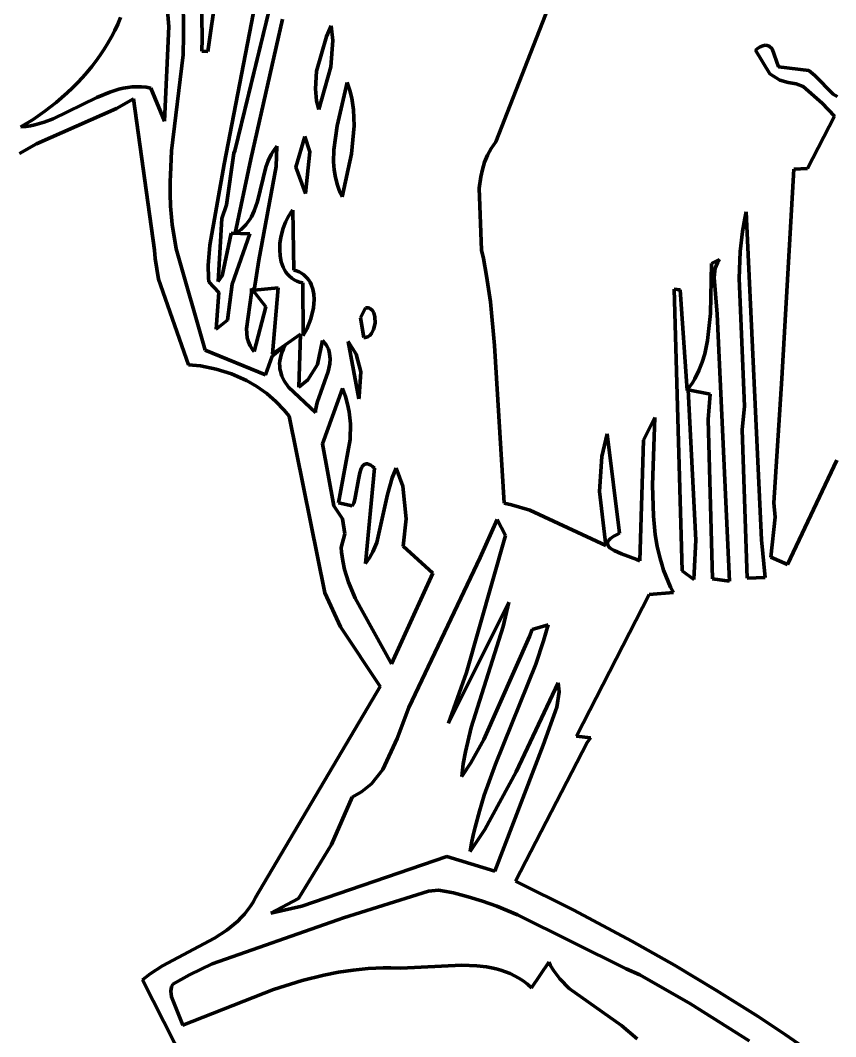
# Model space of a CAD drawing. Header units: millimetres. Extents: x 0 to 14.2, y 0 to 19.5.
# Drawn here: x 3.764 to 4.987, y 6.597 to 8.121 of the extents above; entities that cross this region are included whole.
import ezdxf

# ---------------------------------------------------------------- set-up
doc = ezdxf.new("R2010")
doc.units = ezdxf.units.MM
doc.layers.add('color#010101ff', color=7, linetype='CONTINUOUS', lineweight=100)
doc.layers.add('color#fdfdfdff', color=7, linetype='CONTINUOUS', lineweight=100)

msp = doc.modelspace()

# ---------------------------------------------------------------- linework, layer by layer
at = {"layer": 'color#010101ff'}
for p, q in [((4.0956, 8.4271), (4.0453, 8.0738)), ((4.6328, 8.337), (4.4769, 7.9386)), ((4.0066, 8.3356), (4.0084, 8.0978)), ((4.0368, 8.0928), (4.0342, 8.2702)), ((4.1623, 8.2387), (4.0854, 7.925)), ((4.0696, 7.9051), (4.1203, 8.1686)), ((3.9864, 8.1111), (3.9837, 8.1466)), ((3.9141, 8.1246), (3.9099, 8.1148)), ((3.9099, 8.1148), (3.9054, 8.1052)), ((3.9799, 7.9692), (3.9864, 8.1111)), ((4.1095, 7.9123), (4.1571, 8.1222)), ((4.2302, 8.1125), (4.2231, 8.0963)), ((4.2328, 8.0904), (4.2302, 8.1125)), ((3.9005, 8.0957), (3.8953, 8.0864)), ((3.9054, 8.1052), (3.9005, 8.0957)), ((4.0084, 8.0978), (4.0082, 8.0688)), ((4.0359, 8.0742), (4.0368, 8.0928)), ((4.2231, 8.0963), (4.208, 8.0444)), ((3.8896, 8.0773), (3.8837, 8.0684)), ((3.8953, 8.0864), (3.8896, 8.0773)), ((4.2297, 8.0509), (4.2328, 8.0904)), ((4.8667, 8.0759), (4.8691, 8.0778)), ((4.8691, 8.0778), (4.8714, 8.0793)), ((4.8714, 8.0793), (4.8736, 8.0806)), ((4.8736, 8.0806), (4.8776, 8.0824)), ((4.8776, 8.0824), (4.8811, 8.0832)), ((4.8811, 8.0832), (4.8842, 8.083)), ((4.8842, 8.083), (4.887, 8.082)), ((4.887, 8.082), (4.8916, 8.0779)), ((4.8916, 8.0779), (4.9012, 8.0507)), ((3.8837, 8.0684), (3.8774, 8.0596)), ((4.0082, 8.0688), (3.9905, 7.9249)), ((4.0453, 8.0738), (4.0359, 8.0742)), ((4.8882, 8.0405), (4.8667, 8.0759)), ((3.8709, 8.0511), (3.864, 8.0428)), ((3.8774, 8.0596), (3.8709, 8.0511)), ((4.2115, 7.9869), (4.2297, 8.0509)), ((4.9012, 8.0507), (4.9468, 8.0454)), ((3.8569, 8.0346), (3.8495, 8.0267)), ((3.864, 8.0428), (3.8569, 8.0346)), ((4.208, 8.0444), (4.2064, 8.0177)), ((4.903, 8.0307), (4.8882, 8.0405)), ((4.9468, 8.0454), (4.9559, 8.0378)), ((4.9559, 8.0378), (4.983, 8.0096)), ((3.8419, 8.0191), (3.834, 8.0116)), ((3.8495, 8.0267), (3.8419, 8.0191)), ((3.8982, 8.013), (3.9115, 8.0171)), ((3.9115, 8.0171), (3.9182, 8.0187)), ((3.9182, 8.0187), (3.9249, 8.0199)), ((3.9249, 8.0199), (3.9317, 8.0207)), ((3.9317, 8.0207), (3.9386, 8.021)), ((3.9386, 8.021), (3.9455, 8.0208)), ((3.9455, 8.0208), (3.9525, 8.0201)), ((3.9525, 8.0201), (3.9595, 8.0189)), ((3.9595, 8.0189), (3.9799, 7.9692)), ((4.2064, 8.0177), (4.2083, 8)), ((4.2542, 8.0271), (4.2391, 7.9622)), ((4.258, 8.0155), (4.2542, 8.0271)), ((4.9158, 8.0271), (4.903, 8.0307)), ((4.9186, 8.0268), (4.9158, 8.0271)), ((4.9276, 8.0254), (4.9186, 8.0268)), ((4.9384, 8.0213), (4.9276, 8.0254)), ((4.9669, 7.9964), (4.9384, 8.0213)), ((3.8129, 7.9729), (3.8786, 8.0048)), ((3.834, 8.0116), (3.8177, 7.9974)), ((3.8786, 8.0048), (3.8982, 8.013)), ((3.9337, 8.0029), (3.9082, 7.9885)), ((3.9652, 7.7757), (3.9337, 8.0029)), ((4.2609, 8.0039), (4.258, 8.0155)), ((4.2636, 7.9862), (4.2609, 8.0039)), ((4.983, 8.0096), (4.989, 8.0065)), ((3.9082, 7.9885), (3.788, 7.9353)), ((3.8177, 7.9974), (3.8006, 7.9842)), ((4.2083, 8), (4.2115, 7.9869)), ((4.2646, 7.9624), (4.2636, 7.9862)), ((4.985, 7.977), (4.9669, 7.9964)), ((3.783, 7.972), (3.7648, 7.9609)), ((3.8006, 7.9842), (3.783, 7.972)), ((3.7995, 7.9679), (3.8129, 7.9729)), ((4.9449, 7.8985), (4.985, 7.977)), ((3.7648, 7.9609), (3.7719, 7.9615)), ((3.7719, 7.9615), (3.7789, 7.9626)), ((3.7789, 7.9626), (3.7858, 7.964)), ((3.7858, 7.964), (3.7927, 7.9658)), ((3.7927, 7.9658), (3.7995, 7.9679)), ((4.2391, 7.9622), (4.234, 7.9263)), ((4.2608, 7.9206), (4.2646, 7.9624)), ((4.1906, 7.9463), (4.177, 7.9005)), ((4.1981, 7.9232), (4.1906, 7.9463)), ((3.788, 7.9353), (3.7627, 7.9208)), ((3.9905, 7.9249), (3.9893, 7.8885)), ((4.0854, 7.925), (4.0843, 7.9216)), ((4.1456, 7.9278), (4.1426, 7.9236)), ((4.1488, 7.9319), (4.1456, 7.9278)), ((4.1477, 7.9016), (4.1488, 7.9319)), ((4.234, 7.9263), (4.2337, 7.9085)), ((4.4702, 7.9286), (4.4647, 7.9183)), ((4.4734, 7.9336), (4.4702, 7.9286)), ((4.4769, 7.9386), (4.4734, 7.9336)), ((4.0843, 7.9216), (4.0731, 7.8439)), ((4.086, 7.8014), (4.1095, 7.9123)), ((4.1356, 7.9099), (4.132, 7.9002)), ((4.14, 7.9192), (4.1356, 7.9099)), ((4.1426, 7.9236), (4.14, 7.9192)), ((4.1916, 7.8607), (4.1981, 7.9232)), ((4.2465, 7.856), (4.2608, 7.9206)), ((4.4647, 7.9183), (4.4603, 7.9077)), ((4.0482, 7.7836), (4.0696, 7.9051)), ((4.132, 7.9002), (4.1195, 7.8491)), ((4.1217, 7.7608), (4.1477, 7.9016)), ((4.177, 7.9005), (4.1916, 7.8607)), ((4.2337, 7.9085), (4.2346, 7.8966)), ((4.2346, 7.8966), (4.2364, 7.8849)), ((4.4569, 7.8969), (4.4545, 7.8858)), ((4.4603, 7.9077), (4.4569, 7.8969)), ((4.9062, 7.5834), (4.924, 7.8976)), ((4.924, 7.8976), (4.9449, 7.8985)), ((3.9887, 7.8792), (3.9884, 7.8605)), ((3.9893, 7.8885), (3.9887, 7.8792)), ((4.2364, 7.8849), (4.2395, 7.8732)), ((4.4545, 7.8858), (4.4523, 7.8688)), ((4.2395, 7.8732), (4.2415, 7.8675)), ((4.2415, 7.8675), (4.2438, 7.8617)), ((4.4523, 7.8688), (4.4558, 7.7761)), ((3.9884, 7.8605), (3.989, 7.842)), ((4.1195, 7.8491), (4.1146, 7.8348)), ((4.2438, 7.8617), (4.2465, 7.856)), ((3.989, 7.842), (3.9916, 7.8143)), ((4.0731, 7.8439), (4.0662, 7.8236)), ((4.1146, 7.8348), (4.1105, 7.8259)), ((4.1726, 7.8359), (4.1701, 7.8328)), ((4.1739, 7.7461), (4.1726, 7.8359)), ((4.8506, 7.8236), (4.8526, 7.8335)), ((4.8526, 7.8335), (4.8757, 7.3417)), ((4.0662, 7.8236), (4.0606, 7.7287)), ((4.108, 7.8217), (4.1052, 7.8177)), ((4.1105, 7.8259), (4.108, 7.8217)), ((4.1655, 7.8257), (4.1615, 7.8177)), ((4.1701, 7.8328), (4.1655, 7.8257)), ((4.8472, 7.8037), (4.8506, 7.8236)), ((3.9916, 7.8143), (3.9975, 7.7778)), ((4.0907, 7.8041), (4.086, 7.8014)), ((4.0949, 7.8071), (4.0907, 7.8041)), ((4.0987, 7.8104), (4.0949, 7.8071)), ((4.1021, 7.814), (4.0987, 7.8104)), ((4.1052, 7.8177), (4.1021, 7.814)), ((4.1582, 7.8091), (4.1546, 7.7953)), ((4.1615, 7.8177), (4.1582, 7.8091)), ((4.8439, 7.7738), (4.8472, 7.8037)), ((4.0667, 7.7375), (4.0802, 7.8014)), ((4.0802, 7.8014), (4.108, 7.8002)), ((4.108, 7.8002), (4.0817, 7.7251)), ((4.1546, 7.7953), (4.1533, 7.7859)), ((3.9661, 7.7632), (3.9652, 7.7757)), ((3.9975, 7.7778), (4.0409, 7.6259)), ((4.0457, 7.753), (4.0482, 7.7836)), ((4.1533, 7.7859), (4.1529, 7.7764)), ((4.1529, 7.7764), (4.1535, 7.7672)), ((4.4558, 7.7761), (4.4585, 7.7632)), ((4.842, 7.7336), (4.8439, 7.7738)), ((3.971, 7.7324), (3.9661, 7.7632)), ((4.1146, 7.716), (4.1217, 7.7608)), ((4.1535, 7.7672), (4.1552, 7.7585)), ((4.1552, 7.7585), (4.1565, 7.7543)), ((4.4585, 7.7632), (4.4633, 7.7373)), ((4.8007, 7.7559), (4.8126, 7.7618)), ((4.8094, 7.7568), (4.8063, 7.749)), ((4.8126, 7.7618), (4.8094, 7.7568)), ((4.0462, 7.7345), (4.0457, 7.753)), ((4.1565, 7.7543), (4.1581, 7.7503)), ((4.1581, 7.7503), (4.16, 7.7466)), ((4.16, 7.7466), (4.1622, 7.743)), ((4.1622, 7.743), (4.1647, 7.7397)), ((4.1782, 7.7448), (4.1739, 7.7461)), ((4.1821, 7.7432), (4.1782, 7.7448)), ((4.1857, 7.7413), (4.1821, 7.7432)), ((4.7992, 7.6809), (4.8007, 7.7559)), ((4.8063, 7.749), (4.8044, 7.7351)), ((4.016, 7.6039), (3.971, 7.7324)), ((4.0468, 7.7283), (4.0462, 7.7345)), ((4.0617, 7.7122), (4.0468, 7.7283)), ((4.0606, 7.7287), (4.0667, 7.7375)), ((4.1647, 7.7397), (4.1676, 7.7367)), ((4.1676, 7.7367), (4.1709, 7.734)), ((4.1709, 7.734), (4.1744, 7.7316)), ((4.1744, 7.7316), (4.1784, 7.7296)), ((4.1784, 7.7296), (4.1827, 7.728)), ((4.1827, 7.728), (4.1875, 7.7267)), ((4.1889, 7.7391), (4.1857, 7.7413)), ((4.1875, 7.7267), (4.1882, 7.6478)), ((4.1918, 7.7366), (4.1889, 7.7391)), ((4.1943, 7.734), (4.1918, 7.7366)), ((4.1966, 7.731), (4.1943, 7.734)), ((4.1985, 7.7279), (4.1966, 7.731)), ((4.2001, 7.7246), (4.1985, 7.7279)), ((4.4633, 7.7373), (4.4689, 7.6983)), ((4.8044, 7.7351), (4.8091, 7.6799)), ((4.85, 7.542), (4.842, 7.7336)), ((4.0578, 7.6577), (4.0617, 7.7122)), ((4.0817, 7.7251), (4.0744, 7.671)), ((4.1032, 7.6578), (4.1105, 7.7119)), ((4.1105, 7.7183), (4.1321, 7.6911)), ((4.1105, 7.7119), (4.1105, 7.7183)), ((4.1504, 7.7193), (4.1146, 7.716)), ((4.1422, 7.6205), (4.1504, 7.7193)), ((4.2026, 7.7174), (4.2001, 7.7246)), ((4.204, 7.7098), (4.2026, 7.7174)), ((4.7568, 7.295), (4.7447, 7.7172)), ((4.7447, 7.7172), (4.7538, 7.7164)), ((4.7538, 7.7164), (4.7643, 7.5655)), ((4.2035, 7.6894), (4.2044, 7.7018)), ((4.2044, 7.7018), (4.204, 7.7098)), ((4.4689, 7.6983), (4.4751, 7.6328)), ((4.1321, 7.6911), (4.1146, 7.6242)), ((4.1998, 7.6729), (4.2035, 7.6894)), ((4.2817, 7.6895), (4.274, 7.6746)), ((4.2838, 7.6897), (4.2817, 7.6895)), ((4.2858, 7.6894), (4.2838, 7.6897)), ((4.2876, 7.6889), (4.2858, 7.6894)), ((4.2892, 7.6881), (4.2876, 7.6889)), ((4.2919, 7.6856), (4.2892, 7.6881)), ((4.2939, 7.6822), (4.2919, 7.6856)), ((4.2957, 7.676), (4.2939, 7.6822)), ((4.7948, 7.6404), (4.7992, 7.6809)), ((4.0744, 7.671), (4.0578, 7.6577)), ((4.1938, 7.6577), (4.1998, 7.6729)), ((4.274, 7.6746), (4.2792, 7.645)), ((4.2937, 7.6572), (4.2959, 7.6665)), ((4.2959, 7.6665), (4.2957, 7.676)), ((4.8091, 7.6799), (4.8275, 7.2796)), ((4.1043, 7.6447), (4.1032, 7.6578)), ((4.1839, 7.6502), (4.1422, 7.6205)), ((4.1814, 7.5706), (4.1839, 7.6502)), ((4.1882, 7.6478), (4.1938, 7.6577)), ((4.288, 7.6481), (4.2907, 7.6512)), ((4.2907, 7.6512), (4.2937, 7.6572)), ((4.1059, 7.6385), (4.1043, 7.6447)), ((4.1086, 7.6326), (4.1059, 7.6385)), ((4.2173, 7.6403), (4.2095, 7.6046)), ((4.2201, 7.6372), (4.2173, 7.6403)), ((4.2225, 7.634), (4.2201, 7.6372)), ((4.2557, 7.6388), (4.2715, 7.5532)), ((4.2674, 7.6201), (4.2557, 7.6388)), ((4.2792, 7.645), (4.2812, 7.645)), ((4.2812, 7.645), (4.2831, 7.6453)), ((4.2831, 7.6453), (4.2849, 7.646)), ((4.2849, 7.646), (4.288, 7.6481)), ((4.7905, 7.6207), (4.7948, 7.6404)), ((4.0409, 7.6259), (4.1315, 7.5889)), ((4.1123, 7.6269), (4.1086, 7.6326)), ((4.1146, 7.6242), (4.1123, 7.6269)), ((4.1418, 7.6171), (4.1609, 7.633)), ((4.1565, 7.6235), (4.155, 7.6189)), ((4.1585, 7.6282), (4.1565, 7.6235)), ((4.1609, 7.633), (4.1585, 7.6282)), ((4.2244, 7.6307), (4.2225, 7.634)), ((4.2259, 7.6273), (4.2244, 7.6307)), ((4.227, 7.6238), (4.2259, 7.6273)), ((4.2278, 7.6203), (4.227, 7.6238)), ((4.2284, 7.613), (4.2278, 7.6203)), ((4.2748, 7.5936), (4.2674, 7.6201)), ((4.4751, 7.6328), (4.4895, 7.3964)), ((4.7865, 7.6079), (4.7905, 7.6207)), ((4.1315, 7.5889), (4.1418, 7.6171)), ((4.1532, 7.6102), (4.1528, 7.6061)), ((4.1528, 7.6061), (4.1529, 7.6021)), ((4.1539, 7.6145), (4.1532, 7.6102)), ((4.155, 7.6189), (4.1539, 7.6145)), ((4.2095, 7.6046), (4.1949, 7.5816)), ((4.2255, 7.5941), (4.2279, 7.6056)), ((4.2279, 7.6056), (4.2284, 7.613)), ((4.7816, 7.5953), (4.7865, 7.6079)), ((4.0339, 7.6023), (4.016, 7.6039)), ((4.0576, 7.5977), (4.0339, 7.6023)), ((4.0808, 7.5904), (4.0576, 7.5977)), ((4.103, 7.5805), (4.0808, 7.5904)), ((4.1529, 7.6021), (4.1532, 7.5981)), ((4.1532, 7.5981), (4.1539, 7.5943)), ((4.1539, 7.5943), (4.1562, 7.587)), ((4.2091, 7.5474), (4.2255, 7.5941)), ((4.2723, 7.5564), (4.2748, 7.5936)), ((4.7756, 7.5831), (4.7816, 7.5953)), ((4.1188, 7.5714), (4.103, 7.5805)), ((4.1562, 7.587), (4.1596, 7.5801)), ((4.1596, 7.5801), (4.1663, 7.5703)), ((4.1949, 7.5816), (4.1814, 7.5706)), ((4.7683, 7.5713), (4.7721, 7.5771)), ((4.7721, 7.5771), (4.7756, 7.5831)), ((4.8942, 7.3973), (4.9062, 7.5834)), ((4.1336, 7.561), (4.1188, 7.5714)), ((4.1472, 7.5492), (4.1336, 7.561)), ((4.1663, 7.5703), (4.2065, 7.5326)), ((4.2471, 7.5684), (4.217, 7.4857)), ((4.2515, 7.5567), (4.2471, 7.5684)), ((4.7643, 7.5655), (4.7683, 7.5713)), ((4.7984, 7.56), (4.7656, 7.5664)), ((4.7656, 7.5664), (4.7769, 7.3409)), ((4.7955, 7.5219), (4.7984, 7.56)), ((4.1595, 7.5362), (4.1472, 7.5492)), ((4.2068, 7.5362), (4.2091, 7.5474)), ((4.2547, 7.545), (4.2515, 7.5567)), ((4.2571, 7.5333), (4.2547, 7.545)), ((4.2715, 7.5532), (4.2723, 7.5564)), ((4.1669, 7.5268), (4.1595, 7.5362)), ((4.2065, 7.5326), (4.2068, 7.5362)), ((4.2589, 7.5156), (4.2571, 7.5333)), ((4.8465, 7.5066), (4.85, 7.542)), ((4.2204, 7.2619), (4.1669, 7.5268)), ((4.2587, 7.4918), (4.2589, 7.5156)), ((4.6985, 7.491), (4.7156, 7.5248)), ((4.7156, 7.5248), (4.7123, 7.4234)), ((4.802, 7.2832), (4.7955, 7.5219)), ((4.6363, 7.4665), (4.644, 7.5005)), ((4.644, 7.5005), (4.6624, 7.3516)), ((4.8541, 7.2841), (4.8465, 7.5066)), ((4.217, 7.4857), (4.2339, 7.3927)), ((4.2413, 7.3972), (4.2587, 7.4918)), ((4.6929, 7.3102), (4.6985, 7.491)), ((4.278, 7.4531), (4.2767, 7.4515)), ((4.2794, 7.4543), (4.278, 7.4531)), ((4.281, 7.4551), (4.2794, 7.4543)), ((4.2828, 7.4554), (4.281, 7.4551)), ((4.2848, 7.4553), (4.2828, 7.4554)), ((4.2871, 7.4546), (4.2848, 7.4553)), ((4.2896, 7.4533), (4.2871, 7.4546)), ((4.2923, 7.4515), (4.2896, 7.4533)), ((4.6327, 7.4142), (4.6363, 7.4665)), ((4.9889, 7.4609), (4.9148, 7.3044)), ((4.273, 7.4419), (4.2711, 7.4323)), ((4.2746, 7.4472), (4.273, 7.4419)), ((4.2756, 7.4495), (4.2746, 7.4472)), ((4.2767, 7.4515), (4.2756, 7.4495)), ((4.2816, 7.3059), (4.2953, 7.449)), ((4.2953, 7.449), (4.2923, 7.4515)), ((4.3278, 7.4491), (4.3218, 7.4347)), ((4.3375, 7.4219), (4.3278, 7.4491)), ((4.2711, 7.4323), (4.2658, 7.4019)), ((4.3218, 7.4347), (4.3148, 7.4094)), ((4.3424, 7.373), (4.3375, 7.4219)), ((4.7123, 7.4234), (4.7134, 7.377)), ((4.3148, 7.4094), (4.2986, 7.3377)), ((4.6419, 7.3332), (4.6327, 7.4142)), ((4.2339, 7.3927), (4.2469, 7.3731)), ((4.2615, 7.3924), (4.2413, 7.3972)), ((4.2628, 7.3943), (4.2615, 7.3924)), ((4.2639, 7.3966), (4.2628, 7.3943)), ((4.2658, 7.4019), (4.2639, 7.3966)), ((4.4895, 7.3964), (4.5008, 7.3943)), ((4.5008, 7.3943), (4.5281, 7.3863)), ((4.896, 7.3758), (4.8942, 7.3973)), ((4.5281, 7.3863), (4.6419, 7.3332)), ((4.7134, 7.377), (4.7163, 7.3495)), ((4.2469, 7.3731), (4.2505, 7.3508)), ((4.3383, 7.3319), (4.3424, 7.373)), ((4.4793, 7.372), (4.4536, 7.3152)), ((4.4915, 7.3481), (4.4793, 7.372)), ((4.8899, 7.3154), (4.896, 7.3758)), ((4.2505, 7.3508), (4.2451, 7.3301)), ((4.433, 7.1427), (4.4915, 7.3481)), ((4.6541, 7.3471), (4.6509, 7.345)), ((4.6579, 7.3493), (4.6541, 7.3471)), ((4.6624, 7.3516), (4.6579, 7.3493)), ((4.7163, 7.3495), (4.7193, 7.3314)), ((4.2986, 7.3377), (4.2926, 7.3235)), ((4.3827, 7.2918), (4.3383, 7.3319)), ((4.6448, 7.3374), (4.6446, 7.3357)), ((4.6446, 7.3357), (4.6449, 7.334)), ((4.6455, 7.3391), (4.6448, 7.3374)), ((4.6449, 7.334), (4.6456, 7.3324)), ((4.6467, 7.341), (4.6455, 7.3391)), ((4.6456, 7.3324), (4.6468, 7.3309)), ((4.6485, 7.343), (4.6467, 7.341)), ((4.6468, 7.3309), (4.6483, 7.3294)), ((4.6509, 7.345), (4.6485, 7.343)), ((4.7193, 7.3314), (4.7234, 7.3136)), ((4.7769, 7.3409), (4.7748, 7.292)), ((4.8757, 7.3417), (4.8812, 7.285)), ((4.2451, 7.3301), (4.2456, 7.3233)), ((4.2456, 7.3233), (4.2474, 7.31)), ((4.2926, 7.3235), (4.2876, 7.3145)), ((4.4536, 7.3152), (4.3467, 7.0903)), ((4.6483, 7.3294), (4.6501, 7.328)), ((4.6501, 7.328), (4.6546, 7.3254)), ((4.6546, 7.3254), (4.6657, 7.3206)), ((4.6657, 7.3206), (4.6887, 7.3122)), ((4.9148, 7.3044), (4.8899, 7.3154)), ((4.2474, 7.31), (4.2502, 7.2971)), ((4.2876, 7.3145), (4.2816, 7.3059)), ((4.6887, 7.3122), (4.6929, 7.3102)), ((4.7234, 7.3136), (4.7259, 7.3049)), ((4.7259, 7.3049), (4.7288, 7.2962)), ((4.2502, 7.2971), (4.2561, 7.2783)), ((4.3205, 7.1556), (4.3827, 7.2918)), ((4.7288, 7.2962), (4.7319, 7.2876)), ((4.7319, 7.2876), (4.7354, 7.2791)), ((4.7739, 7.2822), (4.7568, 7.295)), ((4.7748, 7.292), (4.7739, 7.2822)), ((4.8812, 7.285), (4.8541, 7.2841)), ((4.2561, 7.2783), (4.2663, 7.2542)), ((4.7354, 7.2791), (4.7393, 7.2707)), ((4.7393, 7.2707), (4.7436, 7.2624)), ((4.8275, 7.2796), (4.802, 7.2832)), ((4.2443, 7.2109), (4.2204, 7.2619)), ((4.2663, 7.2542), (4.3205, 7.1556)), ((4.7069, 7.2596), (4.5981, 7.0472)), ((4.7436, 7.2624), (4.7069, 7.2596)), ((4.4965, 7.2479), (4.406, 7.0668)), ((4.488, 7.2116), (4.4965, 7.2479)), ((4.3036, 7.1217), (4.2443, 7.2109)), ((4.44, 7.0602), (4.488, 7.2116)), ((4.5555, 7.2143), (4.5316, 7.207)), ((4.5488, 7.1903), (4.5555, 7.2143)), ((4.5276, 7.1964), (4.4589, 7.0421)), ((4.5316, 7.207), (4.5276, 7.1964)), ((4.5372, 7.155), (4.5488, 7.1903)), ((4.4767, 7.005), (4.5372, 7.155)), ((4.406, 7.0668), (4.433, 7.1427)), ((4.1168, 6.8051), (4.3036, 7.1217)), ((4.5707, 7.1271), (4.5074, 6.9937)), ((4.572, 7.1137), (4.5707, 7.1271)), ((4.5687, 7.0909), (4.572, 7.1137)), ((4.3467, 7.0903), (4.329, 7.0436)), ((4.5483, 7.0339), (4.5687, 7.0909)), ((4.4315, 7.0239), (4.44, 7.0602)), ((4.329, 7.0436), (4.3078, 6.9972)), ((4.4589, 7.0421), (4.4395, 7.007)), ((4.5981, 7.0472), (4.6189, 7.0447)), ((4.6189, 7.0447), (4.6142, 7.0377)), ((4.4757, 6.8446), (4.5483, 7.0339)), ((4.6142, 7.0377), (4.5064, 6.8299)), ((4.4283, 7.0055), (4.4315, 7.0239)), ((4.3078, 6.9972), (4.2905, 6.9759)), ((4.4395, 7.007), (4.426, 6.9869)), ((4.426, 6.9869), (4.4283, 7.0055)), ((4.4598, 6.9585), (4.4767, 7.005)), ((4.5074, 6.9937), (4.4605, 6.9073)), ((4.2905, 6.9759), (4.2754, 6.9635)), ((4.2615, 6.9558), (4.2304, 6.8849)), ((4.2754, 6.9635), (4.2615, 6.9558)), ((4.4524, 6.9348), (4.4598, 6.9585)), ((4.446, 6.9109), (4.4524, 6.9348)), ((4.4605, 6.9073), (4.4387, 6.8744)), ((4.4432, 6.8989), (4.446, 6.9109)), ((4.4408, 6.8867), (4.4432, 6.8989)), ((4.2304, 6.8849), (4.1811, 6.8036)), ((4.4387, 6.8744), (4.4408, 6.8867)), ((4.186, 6.7925), (4.4037, 6.8669)), ((4.4037, 6.8669), (4.4757, 6.8446)), ((4.5064, 6.8299), (4.5942, 6.7861)), ((4.3759, 6.8147), (4.2488, 6.7749)), ((4.3913, 6.8165), (4.3759, 6.8147)), ((4.4025, 6.8145), (4.3913, 6.8165)), ((4.4137, 6.8121), (4.4025, 6.8145)), ((4.4356, 6.8065), (4.4137, 6.8121)), ((4.109, 6.7921), (4.113, 6.7984)), ((4.113, 6.7984), (4.1168, 6.8051)), ((4.1811, 6.8036), (4.1395, 6.7818)), ((4.4572, 6.7999), (4.4356, 6.8065)), ((4.4785, 6.7922), (4.4572, 6.7999)), ((4.1001, 6.7804), (4.1047, 6.7861)), ((4.1047, 6.7861), (4.109, 6.7921)), ((4.1395, 6.7818), (4.186, 6.7925)), ((4.5098, 6.7793), (4.4785, 6.7922)), ((4.5942, 6.7861), (4.6809, 6.7399)), ((4.2399, 6.7716), (4.0518, 6.7056)), ((4.0847, 6.7652), (4.0901, 6.77)), ((4.0901, 6.77), (4.0952, 6.7751)), ((4.0952, 6.7751), (4.1001, 6.7804)), ((4.2488, 6.7749), (4.2399, 6.7716)), ((4.6727, 6.6985), (4.5098, 6.7793)), ((4.0553, 6.7443), (4.0735, 6.7563)), ((4.0735, 6.7563), (4.0847, 6.7652)), ((3.9771, 6.7026), (4.0553, 6.7443)), ((4.6809, 6.7399), (4.745, 6.7037)), ((4.0518, 6.7056), (4.0175, 6.6894)), ((4.5308, 6.6701), (4.5565, 6.7085)), ((4.5565, 6.7085), (4.5588, 6.7039)), ((3.947, 6.682), (3.9586, 6.6908)), ((3.9586, 6.6908), (3.9771, 6.7026)), ((4.2192, 6.6889), (4.2411, 6.6932)), ((4.2411, 6.6932), (4.2633, 6.6965)), ((4.2633, 6.6965), (4.2857, 6.6987)), ((4.2857, 6.6987), (4.297, 6.6993)), ((4.297, 6.6993), (4.3083, 6.6996)), ((4.3083, 6.6996), (4.3198, 6.6996)), ((4.3198, 6.6996), (4.3346, 6.6992)), ((4.3346, 6.6992), (4.426, 6.7036)), ((4.426, 6.7036), (4.4484, 6.7029)), ((4.4484, 6.7029), (4.4631, 6.7012)), ((4.4631, 6.7012), (4.4704, 6.7)), ((4.4704, 6.7), (4.4775, 6.6983)), ((4.4775, 6.6983), (4.4846, 6.6964)), ((4.4846, 6.6964), (4.4915, 6.694)), ((4.4915, 6.694), (4.4984, 6.6912)), ((4.4984, 6.6912), (4.5051, 6.688)), ((4.5588, 6.7039), (4.564, 6.6952)), ((4.564, 6.6952), (4.573, 6.6832)), ((4.6933, 6.6892), (4.6727, 6.6985)), ((4.745, 6.7037), (4.8082, 6.666)), ((4.012, 6.5542), (3.947, 6.682)), ((3.9926, 6.6755), (3.9907, 6.6714)), ((4.0175, 6.6894), (3.9926, 6.6755)), ((4.1438, 6.6673), (4.1866, 6.6807)), ((4.1866, 6.6807), (4.2192, 6.6889)), ((4.5051, 6.688), (4.5117, 6.6843)), ((4.5117, 6.6843), (4.5182, 6.6801)), ((4.5182, 6.6801), (4.5246, 6.6754)), ((4.5246, 6.6754), (4.5308, 6.6701)), ((4.573, 6.6832), (4.5871, 6.6691)), ((4.7689, 6.6461), (4.6933, 6.6892)), ((3.9907, 6.6714), (3.9896, 6.6651)), ((3.9896, 6.6651), (3.9904, 6.6566)), ((4.0077, 6.6138), (4.1438, 6.6673)), ((4.5871, 6.6691), (4.6657, 6.6134)), ((4.8082, 6.666), (4.8705, 6.6267)), ((3.9904, 6.6566), (4.0077, 6.6138)), ((4.8571, 6.5904), (4.7689, 6.6461)), ((4.8705, 6.6267), (4.9114, 6.5997)), ((4.6657, 6.6134), (4.689, 6.5935)), ((4.9114, 6.5997), (4.9518, 6.5718))]:
    msp.add_line(p, q, dxfattribs=at)
at = {"layer": 'color#fdfdfdff'}
for p, q in [((4.0453, 8.0738), (4.0956, 8.4271)), ((4.4769, 7.9386), (4.6328, 8.337)), ((4.0084, 8.0978), (4.0066, 8.3356)), ((4.0342, 8.2702), (4.0368, 8.0928)), ((4.0854, 7.925), (4.1623, 8.2387)), ((4.1203, 8.1686), (4.0696, 7.9051)), ((3.9837, 8.1466), (3.9864, 8.1111)), ((3.9099, 8.1148), (3.9141, 8.1246)), ((3.9054, 8.1052), (3.9099, 8.1148)), ((3.9864, 8.1111), (3.9799, 7.9692)), ((4.1571, 8.1222), (4.1095, 7.9123)), ((4.2231, 8.0963), (4.2302, 8.1125)), ((4.2302, 8.1125), (4.2328, 8.0904)), ((3.8953, 8.0864), (3.9005, 8.0957)), ((3.9005, 8.0957), (3.9054, 8.1052)), ((4.0082, 8.0688), (4.0084, 8.0978)), ((4.0368, 8.0928), (4.0359, 8.0742)), ((4.208, 8.0444), (4.2231, 8.0963)), ((3.8837, 8.0684), (3.8896, 8.0773)), ((3.8896, 8.0773), (3.8953, 8.0864)), ((4.2328, 8.0904), (4.2297, 8.0509)), ((4.8691, 8.0778), (4.8667, 8.0759)), ((4.8714, 8.0793), (4.8691, 8.0778)), ((4.8736, 8.0806), (4.8714, 8.0793)), ((4.8776, 8.0824), (4.8736, 8.0806)), ((4.8811, 8.0832), (4.8776, 8.0824)), ((4.8842, 8.083), (4.8811, 8.0832)), ((4.887, 8.082), (4.8842, 8.083)), ((4.8916, 8.0779), (4.887, 8.082)), ((4.9012, 8.0507), (4.8916, 8.0779)), ((3.8774, 8.0596), (3.8837, 8.0684)), ((3.9905, 7.9249), (4.0082, 8.0688)), ((4.0359, 8.0742), (4.0453, 8.0738)), ((4.8667, 8.0759), (4.8882, 8.0405)), ((3.864, 8.0428), (3.8709, 8.0511)), ((3.8709, 8.0511), (3.8774, 8.0596)), ((4.2297, 8.0509), (4.2115, 7.9869)), ((4.9468, 8.0454), (4.9012, 8.0507)), ((3.8495, 8.0267), (3.8569, 8.0346)), ((3.8569, 8.0346), (3.864, 8.0428)), ((4.2064, 8.0177), (4.208, 8.0444)), ((4.8882, 8.0405), (4.903, 8.0307)), ((4.9559, 8.0378), (4.9468, 8.0454)), ((4.983, 8.0096), (4.9559, 8.0378)), ((3.834, 8.0116), (3.8419, 8.0191)), ((3.8419, 8.0191), (3.8495, 8.0267)), ((3.9115, 8.0171), (3.8982, 8.013)), ((3.9182, 8.0187), (3.9115, 8.0171)), ((3.9249, 8.0199), (3.9182, 8.0187)), ((3.9317, 8.0207), (3.9249, 8.0199)), ((3.9386, 8.021), (3.9317, 8.0207)), ((3.9455, 8.0208), (3.9386, 8.021)), ((3.9525, 8.0201), (3.9455, 8.0208)), ((3.9595, 8.0189), (3.9525, 8.0201)), ((3.9799, 7.9692), (3.9595, 8.0189)), ((4.2083, 8), (4.2064, 8.0177)), ((4.2391, 7.9622), (4.2542, 8.0271)), ((4.2542, 8.0271), (4.258, 8.0155)), ((4.903, 8.0307), (4.9158, 8.0271)), ((4.9158, 8.0271), (4.9186, 8.0268)), ((4.9186, 8.0268), (4.9276, 8.0254)), ((4.9276, 8.0254), (4.9384, 8.0213)), ((4.9384, 8.0213), (4.9669, 7.9964)), ((3.8786, 8.0048), (3.8129, 7.9729)), ((3.8177, 7.9974), (3.834, 8.0116)), ((3.8982, 8.013), (3.8786, 8.0048)), ((3.9082, 7.9885), (3.9337, 8.0029)), ((3.9337, 8.0029), (3.9652, 7.7757)), ((4.258, 8.0155), (4.2609, 8.0039)), ((4.2609, 8.0039), (4.2636, 7.9862)), ((4.989, 8.0065), (4.983, 8.0096)), ((3.788, 7.9353), (3.9082, 7.9885)), ((3.8006, 7.9842), (3.8177, 7.9974)), ((4.2115, 7.9869), (4.2083, 8)), ((4.2636, 7.9862), (4.2646, 7.9624)), ((4.9669, 7.9964), (4.985, 7.977)), ((3.7648, 7.9609), (3.783, 7.972)), ((3.783, 7.972), (3.8006, 7.9842)), ((3.8129, 7.9729), (3.7995, 7.9679)), ((4.985, 7.977), (4.9449, 7.8985)), ((3.7719, 7.9615), (3.7648, 7.9609)), ((3.7789, 7.9626), (3.7719, 7.9615)), ((3.7858, 7.964), (3.7789, 7.9626)), ((3.7927, 7.9658), (3.7858, 7.964)), ((3.7995, 7.9679), (3.7927, 7.9658)), ((4.234, 7.9263), (4.2391, 7.9622)), ((4.2646, 7.9624), (4.2608, 7.9206)), ((4.177, 7.9005), (4.1906, 7.9463)), ((4.1906, 7.9463), (4.1981, 7.9232)), ((3.7627, 7.9208), (3.788, 7.9353)), ((3.9893, 7.8885), (3.9905, 7.9249)), ((4.0843, 7.9216), (4.0854, 7.925)), ((4.1426, 7.9236), (4.1456, 7.9278)), ((4.1456, 7.9278), (4.1488, 7.9319)), ((4.1488, 7.9319), (4.1477, 7.9016)), ((4.2337, 7.9085), (4.234, 7.9263)), ((4.4647, 7.9183), (4.4702, 7.9286)), ((4.4702, 7.9286), (4.4734, 7.9336)), ((4.4734, 7.9336), (4.4769, 7.9386)), ((4.0731, 7.8439), (4.0843, 7.9216)), ((4.1095, 7.9123), (4.086, 7.8014)), ((4.132, 7.9002), (4.1356, 7.9099)), ((4.1356, 7.9099), (4.14, 7.9192)), ((4.14, 7.9192), (4.1426, 7.9236)), ((4.1981, 7.9232), (4.1916, 7.8607)), ((4.2608, 7.9206), (4.2465, 7.856)), ((4.4603, 7.9077), (4.4647, 7.9183)), ((4.0696, 7.9051), (4.0482, 7.7836)), ((4.1195, 7.8491), (4.132, 7.9002)), ((4.1477, 7.9016), (4.1217, 7.7608)), ((4.1916, 7.8607), (4.177, 7.9005)), ((4.2346, 7.8966), (4.2337, 7.9085)), ((4.2364, 7.8849), (4.2346, 7.8966)), ((4.4545, 7.8858), (4.4569, 7.8969)), ((4.4569, 7.8969), (4.4603, 7.9077)), ((4.924, 7.8976), (4.9062, 7.5834)), ((4.9449, 7.8985), (4.924, 7.8976)), ((3.9884, 7.8605), (3.9887, 7.8792)), ((3.9887, 7.8792), (3.9893, 7.8885)), ((4.2395, 7.8732), (4.2364, 7.8849)), ((4.4523, 7.8688), (4.4545, 7.8858)), ((4.2415, 7.8675), (4.2395, 7.8732)), ((4.2438, 7.8617), (4.2415, 7.8675)), ((4.4558, 7.7761), (4.4523, 7.8688)), ((3.989, 7.842), (3.9884, 7.8605)), ((4.1146, 7.8348), (4.1195, 7.8491)), ((4.2465, 7.856), (4.2438, 7.8617)), ((3.9916, 7.8143), (3.989, 7.842)), ((4.0662, 7.8236), (4.0731, 7.8439)), ((4.1105, 7.8259), (4.1146, 7.8348)), ((4.1701, 7.8328), (4.1726, 7.8359)), ((4.1726, 7.8359), (4.1739, 7.7461)), ((4.8526, 7.8335), (4.8506, 7.8236)), ((4.8757, 7.3417), (4.8526, 7.8335)), ((4.0606, 7.7287), (4.0662, 7.8236)), ((4.1052, 7.8177), (4.108, 7.8217)), ((4.108, 7.8217), (4.1105, 7.8259)), ((4.1615, 7.8177), (4.1655, 7.8257)), ((4.1655, 7.8257), (4.1701, 7.8328)), ((4.8506, 7.8236), (4.8472, 7.8037)), ((3.9975, 7.7778), (3.9916, 7.8143)), ((4.086, 7.8014), (4.0907, 7.8041)), ((4.0907, 7.8041), (4.0949, 7.8071)), ((4.0949, 7.8071), (4.0987, 7.8104)), ((4.0987, 7.8104), (4.1021, 7.814)), ((4.1021, 7.814), (4.1052, 7.8177)), ((4.1546, 7.7953), (4.1582, 7.8091)), ((4.1582, 7.8091), (4.1615, 7.8177)), ((4.8472, 7.8037), (4.8439, 7.7738)), ((4.0802, 7.8014), (4.0667, 7.7375)), ((4.108, 7.8002), (4.0802, 7.8014)), ((4.0817, 7.7251), (4.108, 7.8002)), ((4.1533, 7.7859), (4.1546, 7.7953)), ((3.9652, 7.7757), (3.9661, 7.7632)), ((4.0409, 7.6259), (3.9975, 7.7778)), ((4.0482, 7.7836), (4.0457, 7.753)), ((4.1529, 7.7764), (4.1533, 7.7859)), ((4.1535, 7.7672), (4.1529, 7.7764)), ((4.4585, 7.7632), (4.4558, 7.7761)), ((4.8439, 7.7738), (4.842, 7.7336)), ((3.9661, 7.7632), (3.971, 7.7324)), ((4.1217, 7.7608), (4.1146, 7.716)), ((4.1552, 7.7585), (4.1535, 7.7672)), ((4.1565, 7.7543), (4.1552, 7.7585)), ((4.4633, 7.7373), (4.4585, 7.7632)), ((4.8126, 7.7618), (4.8007, 7.7559)), ((4.8063, 7.749), (4.8094, 7.7568)), ((4.8094, 7.7568), (4.8126, 7.7618)), ((4.0457, 7.753), (4.0462, 7.7345)), ((4.1581, 7.7503), (4.1565, 7.7543)), ((4.16, 7.7466), (4.1581, 7.7503)), ((4.1622, 7.743), (4.16, 7.7466)), ((4.1647, 7.7397), (4.1622, 7.743)), ((4.1739, 7.7461), (4.1782, 7.7448)), ((4.1782, 7.7448), (4.1821, 7.7432)), ((4.1821, 7.7432), (4.1857, 7.7413)), ((4.8007, 7.7559), (4.7992, 7.6809)), ((4.8044, 7.7351), (4.8063, 7.749)), ((3.971, 7.7324), (4.016, 7.6039)), ((4.0462, 7.7345), (4.0468, 7.7283)), ((4.0468, 7.7283), (4.0617, 7.7122)), ((4.0667, 7.7375), (4.0606, 7.7287)), ((4.1676, 7.7367), (4.1647, 7.7397)), ((4.1709, 7.734), (4.1676, 7.7367)), ((4.1744, 7.7316), (4.1709, 7.734)), ((4.1784, 7.7296), (4.1744, 7.7316)), ((4.1827, 7.728), (4.1784, 7.7296)), ((4.1875, 7.7267), (4.1827, 7.728)), ((4.1857, 7.7413), (4.1889, 7.7391)), ((4.1882, 7.6478), (4.1875, 7.7267)), ((4.1889, 7.7391), (4.1918, 7.7366)), ((4.1918, 7.7366), (4.1943, 7.734)), ((4.1943, 7.734), (4.1966, 7.731)), ((4.1966, 7.731), (4.1985, 7.7279)), ((4.1985, 7.7279), (4.2001, 7.7246)), ((4.4689, 7.6983), (4.4633, 7.7373)), ((4.8091, 7.6799), (4.8044, 7.7351)), ((4.842, 7.7336), (4.85, 7.542)), ((4.0617, 7.7122), (4.0578, 7.6577)), ((4.0744, 7.671), (4.0817, 7.7251)), ((4.1105, 7.7119), (4.1032, 7.6578)), ((4.1105, 7.7183), (4.1105, 7.7119)), ((4.1321, 7.6911), (4.1105, 7.7183)), ((4.1146, 7.716), (4.1504, 7.7193)), ((4.1504, 7.7193), (4.1422, 7.6205)), ((4.2001, 7.7246), (4.2026, 7.7174)), ((4.2026, 7.7174), (4.204, 7.7098)), ((4.7538, 7.7164), (4.7447, 7.7172)), ((4.7447, 7.7172), (4.7568, 7.295)), ((4.7643, 7.5655), (4.7538, 7.7164)), ((4.2044, 7.7018), (4.2035, 7.6894)), ((4.204, 7.7098), (4.2044, 7.7018)), ((4.4751, 7.6328), (4.4689, 7.6983)), ((4.1146, 7.6242), (4.1321, 7.6911)), ((4.2035, 7.6894), (4.1998, 7.6729)), ((4.274, 7.6746), (4.2817, 7.6895)), ((4.2817, 7.6895), (4.2838, 7.6897)), ((4.2838, 7.6897), (4.2858, 7.6894)), ((4.2858, 7.6894), (4.2876, 7.6889)), ((4.2876, 7.6889), (4.2892, 7.6881)), ((4.2892, 7.6881), (4.2919, 7.6856)), ((4.2919, 7.6856), (4.2939, 7.6822)), ((4.2939, 7.6822), (4.2957, 7.676)), ((4.7992, 7.6809), (4.7948, 7.6404)), ((4.0578, 7.6577), (4.0744, 7.671)), ((4.1998, 7.6729), (4.1938, 7.6577)), ((4.2792, 7.645), (4.274, 7.6746)), ((4.2959, 7.6665), (4.2937, 7.6572)), ((4.2957, 7.676), (4.2959, 7.6665)), ((4.8275, 7.2796), (4.8091, 7.6799)), ((4.1032, 7.6578), (4.1043, 7.6447)), ((4.1422, 7.6205), (4.1839, 7.6502)), ((4.1839, 7.6502), (4.1814, 7.5706)), ((4.1938, 7.6577), (4.1882, 7.6478)), ((4.2907, 7.6512), (4.288, 7.6481)), ((4.2937, 7.6572), (4.2907, 7.6512)), ((4.1043, 7.6447), (4.1059, 7.6385)), ((4.1059, 7.6385), (4.1086, 7.6326)), ((4.2095, 7.6046), (4.2173, 7.6403)), ((4.2173, 7.6403), (4.2201, 7.6372)), ((4.2201, 7.6372), (4.2225, 7.634)), ((4.2557, 7.6388), (4.2674, 7.6201)), ((4.2715, 7.5532), (4.2557, 7.6388)), ((4.2812, 7.645), (4.2792, 7.645)), ((4.2831, 7.6453), (4.2812, 7.645)), ((4.2849, 7.646), (4.2831, 7.6453)), ((4.288, 7.6481), (4.2849, 7.646)), ((4.7948, 7.6404), (4.7905, 7.6207)), ((4.1315, 7.5889), (4.0409, 7.6259)), ((4.1086, 7.6326), (4.1123, 7.6269)), ((4.1123, 7.6269), (4.1146, 7.6242)), ((4.1609, 7.633), (4.1418, 7.6171)), ((4.155, 7.6189), (4.1565, 7.6235)), ((4.1565, 7.6235), (4.1585, 7.6282)), ((4.1585, 7.6282), (4.1609, 7.633)), ((4.2225, 7.634), (4.2244, 7.6307)), ((4.2244, 7.6307), (4.2259, 7.6273)), ((4.2259, 7.6273), (4.227, 7.6238)), ((4.227, 7.6238), (4.2278, 7.6203)), ((4.2278, 7.6203), (4.2284, 7.613)), ((4.2674, 7.6201), (4.2748, 7.5936)), ((4.4895, 7.3964), (4.4751, 7.6328)), ((4.7905, 7.6207), (4.7865, 7.6079)), ((4.1418, 7.6171), (4.1315, 7.5889)), ((4.1528, 7.6061), (4.1532, 7.6102)), ((4.1529, 7.6021), (4.1528, 7.6061)), ((4.1532, 7.6102), (4.1539, 7.6145)), ((4.1539, 7.6145), (4.155, 7.6189)), ((4.1949, 7.5816), (4.2095, 7.6046)), ((4.2279, 7.6056), (4.2255, 7.5941)), ((4.2284, 7.613), (4.2279, 7.6056)), ((4.7865, 7.6079), (4.7816, 7.5953)), ((4.016, 7.6039), (4.0339, 7.6023)), ((4.0339, 7.6023), (4.0576, 7.5977)), ((4.0576, 7.5977), (4.0808, 7.5904)), ((4.0808, 7.5904), (4.103, 7.5805)), ((4.1532, 7.5981), (4.1529, 7.6021)), ((4.1539, 7.5943), (4.1532, 7.5981)), ((4.1562, 7.587), (4.1539, 7.5943)), ((4.2255, 7.5941), (4.2091, 7.5474)), ((4.2748, 7.5936), (4.2723, 7.5564)), ((4.7816, 7.5953), (4.7756, 7.5831)), ((4.103, 7.5805), (4.1188, 7.5714)), ((4.1596, 7.5801), (4.1562, 7.587)), ((4.1663, 7.5703), (4.1596, 7.5801)), ((4.1814, 7.5706), (4.1949, 7.5816)), ((4.7721, 7.5771), (4.7683, 7.5713)), ((4.7756, 7.5831), (4.7721, 7.5771)), ((4.9062, 7.5834), (4.8942, 7.3973)), ((4.1188, 7.5714), (4.1336, 7.561)), ((4.1336, 7.561), (4.1472, 7.5492)), ((4.2065, 7.5326), (4.1663, 7.5703)), ((4.217, 7.4857), (4.2471, 7.5684)), ((4.2471, 7.5684), (4.2515, 7.5567)), ((4.7683, 7.5713), (4.7643, 7.5655)), ((4.7769, 7.3409), (4.7656, 7.5664)), ((4.7656, 7.5664), (4.7984, 7.56)), ((4.7984, 7.56), (4.7955, 7.5219)), ((4.1472, 7.5492), (4.1595, 7.5362)), ((4.2091, 7.5474), (4.2068, 7.5362)), ((4.2515, 7.5567), (4.2547, 7.545)), ((4.2547, 7.545), (4.2571, 7.5333)), ((4.2723, 7.5564), (4.2715, 7.5532)), ((4.1595, 7.5362), (4.1669, 7.5268)), ((4.2068, 7.5362), (4.2065, 7.5326)), ((4.2571, 7.5333), (4.2589, 7.5156)), ((4.85, 7.542), (4.8465, 7.5066)), ((4.1669, 7.5268), (4.2204, 7.2619)), ((4.2589, 7.5156), (4.2587, 7.4918)), ((4.7156, 7.5248), (4.6985, 7.491)), ((4.7123, 7.4234), (4.7156, 7.5248)), ((4.7955, 7.5219), (4.802, 7.2832)), ((4.644, 7.5005), (4.6363, 7.4665)), ((4.6624, 7.3516), (4.644, 7.5005)), ((4.8465, 7.5066), (4.8541, 7.2841)), ((4.2339, 7.3927), (4.217, 7.4857)), ((4.2587, 7.4918), (4.2413, 7.3972)), ((4.6985, 7.491), (4.6929, 7.3102)), ((4.2767, 7.4515), (4.278, 7.4531)), ((4.278, 7.4531), (4.2794, 7.4543)), ((4.2794, 7.4543), (4.281, 7.4551)), ((4.281, 7.4551), (4.2828, 7.4554)), ((4.2828, 7.4554), (4.2848, 7.4553)), ((4.2848, 7.4553), (4.2871, 7.4546)), ((4.2871, 7.4546), (4.2896, 7.4533)), ((4.2896, 7.4533), (4.2923, 7.4515)), ((4.6363, 7.4665), (4.6327, 7.4142)), ((4.9148, 7.3044), (4.9889, 7.4609)), ((4.2711, 7.4323), (4.273, 7.4419)), ((4.273, 7.4419), (4.2746, 7.4472)), ((4.2746, 7.4472), (4.2756, 7.4495)), ((4.2756, 7.4495), (4.2767, 7.4515)), ((4.2953, 7.449), (4.2816, 7.3059)), ((4.2923, 7.4515), (4.2953, 7.449)), ((4.3218, 7.4347), (4.3278, 7.4491)), ((4.3278, 7.4491), (4.3375, 7.4219)), ((4.2658, 7.4019), (4.2711, 7.4323)), ((4.3148, 7.4094), (4.3218, 7.4347)), ((4.3375, 7.4219), (4.3424, 7.373)), ((4.7134, 7.377), (4.7123, 7.4234)), ((4.2986, 7.3377), (4.3148, 7.4094)), ((4.6327, 7.4142), (4.6419, 7.3332)), ((4.2469, 7.3731), (4.2339, 7.3927)), ((4.2413, 7.3972), (4.2615, 7.3924)), ((4.2615, 7.3924), (4.2628, 7.3943)), ((4.2628, 7.3943), (4.2639, 7.3966)), ((4.2639, 7.3966), (4.2658, 7.4019)), ((4.5008, 7.3943), (4.4895, 7.3964)), ((4.5281, 7.3863), (4.5008, 7.3943)), ((4.8942, 7.3973), (4.896, 7.3758)), ((4.6419, 7.3332), (4.5281, 7.3863)), ((4.7163, 7.3495), (4.7134, 7.377)), ((4.2505, 7.3508), (4.2469, 7.3731)), ((4.3424, 7.373), (4.3383, 7.3319)), ((4.4536, 7.3152), (4.4793, 7.372)), ((4.4793, 7.372), (4.4915, 7.3481)), ((4.896, 7.3758), (4.8899, 7.3154)), ((4.2451, 7.3301), (4.2505, 7.3508)), ((4.4915, 7.3481), (4.433, 7.1427)), ((4.6509, 7.345), (4.6541, 7.3471)), ((4.6541, 7.3471), (4.6579, 7.3493)), ((4.6579, 7.3493), (4.6624, 7.3516)), ((4.7193, 7.3314), (4.7163, 7.3495)), ((4.2926, 7.3235), (4.2986, 7.3377)), ((4.3383, 7.3319), (4.3827, 7.2918)), ((4.6446, 7.3357), (4.6448, 7.3374)), ((4.6449, 7.334), (4.6446, 7.3357)), ((4.6448, 7.3374), (4.6455, 7.3391)), ((4.6456, 7.3324), (4.6449, 7.334)), ((4.6455, 7.3391), (4.6467, 7.341)), ((4.6468, 7.3309), (4.6456, 7.3324)), ((4.6467, 7.341), (4.6485, 7.343)), ((4.6483, 7.3294), (4.6468, 7.3309)), ((4.6485, 7.343), (4.6509, 7.345)), ((4.7234, 7.3136), (4.7193, 7.3314)), ((4.7748, 7.292), (4.7769, 7.3409)), ((4.8812, 7.285), (4.8757, 7.3417)), ((4.2456, 7.3233), (4.2451, 7.3301)), ((4.2474, 7.31), (4.2456, 7.3233)), ((4.2876, 7.3145), (4.2926, 7.3235)), ((4.3467, 7.0903), (4.4536, 7.3152)), ((4.6501, 7.328), (4.6483, 7.3294)), ((4.6546, 7.3254), (4.6501, 7.328)), ((4.6657, 7.3206), (4.6546, 7.3254)), ((4.6887, 7.3122), (4.6657, 7.3206)), ((4.8899, 7.3154), (4.9148, 7.3044)), ((4.2502, 7.2971), (4.2474, 7.31)), ((4.2816, 7.3059), (4.2876, 7.3145)), ((4.6929, 7.3102), (4.6887, 7.3122)), ((4.7259, 7.3049), (4.7234, 7.3136)), ((4.7288, 7.2962), (4.7259, 7.3049)), ((4.2561, 7.2783), (4.2502, 7.2971)), ((4.3827, 7.2918), (4.3205, 7.1556)), ((4.7319, 7.2876), (4.7288, 7.2962)), ((4.7354, 7.2791), (4.7319, 7.2876)), ((4.7568, 7.295), (4.7739, 7.2822)), ((4.7739, 7.2822), (4.7748, 7.292)), ((4.8541, 7.2841), (4.8812, 7.285)), ((4.2663, 7.2542), (4.2561, 7.2783)), ((4.7393, 7.2707), (4.7354, 7.2791)), ((4.7436, 7.2624), (4.7393, 7.2707)), ((4.802, 7.2832), (4.8275, 7.2796)), ((4.2204, 7.2619), (4.2443, 7.2109)), ((4.3205, 7.1556), (4.2663, 7.2542)), ((4.5981, 7.0472), (4.7069, 7.2596)), ((4.7069, 7.2596), (4.7436, 7.2624)), ((4.406, 7.0668), (4.4965, 7.2479)), ((4.4965, 7.2479), (4.488, 7.2116)), ((4.2443, 7.2109), (4.3036, 7.1217)), ((4.488, 7.2116), (4.44, 7.0602)), ((4.5316, 7.207), (4.5555, 7.2143)), ((4.5555, 7.2143), (4.5488, 7.1903)), ((4.4589, 7.0421), (4.5276, 7.1964)), ((4.5276, 7.1964), (4.5316, 7.207)), ((4.5488, 7.1903), (4.5372, 7.155)), ((4.5372, 7.155), (4.4767, 7.005)), ((4.433, 7.1427), (4.406, 7.0668)), ((4.3036, 7.1217), (4.1168, 6.8051)), ((4.5074, 6.9937), (4.5707, 7.1271)), ((4.5707, 7.1271), (4.572, 7.1137)), ((4.572, 7.1137), (4.5687, 7.0909)), ((4.329, 7.0436), (4.3467, 7.0903)), ((4.5687, 7.0909), (4.5483, 7.0339)), ((4.44, 7.0602), (4.4315, 7.0239)), ((4.3078, 6.9972), (4.329, 7.0436)), ((4.4395, 7.007), (4.4589, 7.0421)), ((4.6189, 7.0447), (4.5981, 7.0472)), ((4.6142, 7.0377), (4.6189, 7.0447)), ((4.5483, 7.0339), (4.4757, 6.8446)), ((4.5064, 6.8299), (4.6142, 7.0377)), ((4.4315, 7.0239), (4.4283, 7.0055)), ((4.2905, 6.9759), (4.3078, 6.9972)), ((4.426, 6.9869), (4.4395, 7.007)), ((4.4283, 7.0055), (4.426, 6.9869)), ((4.4767, 7.005), (4.4598, 6.9585)), ((4.4605, 6.9073), (4.5074, 6.9937)), ((4.2754, 6.9635), (4.2905, 6.9759)), ((4.2304, 6.8849), (4.2615, 6.9558)), ((4.2615, 6.9558), (4.2754, 6.9635)), ((4.4598, 6.9585), (4.4524, 6.9348)), ((4.4524, 6.9348), (4.446, 6.9109)), ((4.4387, 6.8744), (4.4605, 6.9073)), ((4.446, 6.9109), (4.4432, 6.8989)), ((4.4432, 6.8989), (4.4408, 6.8867)), ((4.1811, 6.8036), (4.2304, 6.8849)), ((4.4408, 6.8867), (4.4387, 6.8744)), ((4.4037, 6.8669), (4.186, 6.7925)), ((4.4757, 6.8446), (4.4037, 6.8669)), ((4.5942, 6.7861), (4.5064, 6.8299)), ((4.2488, 6.7749), (4.3759, 6.8147)), ((4.3759, 6.8147), (4.3913, 6.8165)), ((4.3913, 6.8165), (4.4025, 6.8145)), ((4.4025, 6.8145), (4.4137, 6.8121)), ((4.4137, 6.8121), (4.4356, 6.8065)), ((4.113, 6.7984), (4.109, 6.7921)), ((4.1168, 6.8051), (4.113, 6.7984)), ((4.1395, 6.7818), (4.1811, 6.8036)), ((4.4356, 6.8065), (4.4572, 6.7999)), ((4.4572, 6.7999), (4.4785, 6.7922)), ((4.1047, 6.7861), (4.1001, 6.7804)), ((4.109, 6.7921), (4.1047, 6.7861)), ((4.186, 6.7925), (4.1395, 6.7818)), ((4.4785, 6.7922), (4.5098, 6.7793)), ((4.6809, 6.7399), (4.5942, 6.7861)), ((4.0518, 6.7056), (4.2399, 6.7716)), ((4.0901, 6.77), (4.0847, 6.7652)), ((4.0952, 6.7751), (4.0901, 6.77)), ((4.1001, 6.7804), (4.0952, 6.7751)), ((4.2399, 6.7716), (4.2488, 6.7749)), ((4.5098, 6.7793), (4.6727, 6.6985)), ((4.0735, 6.7563), (4.0553, 6.7443)), ((4.0847, 6.7652), (4.0735, 6.7563)), ((4.0553, 6.7443), (3.9771, 6.7026)), ((4.745, 6.7037), (4.6809, 6.7399)), ((4.0175, 6.6894), (4.0518, 6.7056)), ((4.5565, 6.7085), (4.5308, 6.6701)), ((4.5588, 6.7039), (4.5565, 6.7085)), ((3.9586, 6.6908), (3.947, 6.682)), ((3.9771, 6.7026), (3.9586, 6.6908)), ((4.2411, 6.6932), (4.2192, 6.6889)), ((4.2633, 6.6965), (4.2411, 6.6932)), ((4.2857, 6.6987), (4.2633, 6.6965)), ((4.297, 6.6993), (4.2857, 6.6987)), ((4.3083, 6.6996), (4.297, 6.6993)), ((4.3198, 6.6996), (4.3083, 6.6996)), ((4.3346, 6.6992), (4.3198, 6.6996)), ((4.426, 6.7036), (4.3346, 6.6992)), ((4.4484, 6.7029), (4.426, 6.7036)), ((4.4631, 6.7012), (4.4484, 6.7029)), ((4.4704, 6.7), (4.4631, 6.7012)), ((4.4775, 6.6983), (4.4704, 6.7)), ((4.4846, 6.6964), (4.4775, 6.6983)), ((4.4915, 6.694), (4.4846, 6.6964)), ((4.4984, 6.6912), (4.4915, 6.694)), ((4.5051, 6.688), (4.4984, 6.6912)), ((4.564, 6.6952), (4.5588, 6.7039)), ((4.573, 6.6832), (4.564, 6.6952)), ((4.6727, 6.6985), (4.6933, 6.6892)), ((4.8082, 6.666), (4.745, 6.7037)), ((3.947, 6.682), (4.012, 6.5542)), ((3.9907, 6.6714), (3.9926, 6.6755)), ((3.9926, 6.6755), (4.0175, 6.6894)), ((4.1866, 6.6807), (4.1438, 6.6673)), ((4.2192, 6.6889), (4.1866, 6.6807)), ((4.5117, 6.6843), (4.5051, 6.688)), ((4.5182, 6.6801), (4.5117, 6.6843)), ((4.5246, 6.6754), (4.5182, 6.6801)), ((4.5308, 6.6701), (4.5246, 6.6754)), ((4.5871, 6.6691), (4.573, 6.6832)), ((4.6933, 6.6892), (4.7689, 6.6461)), ((3.9896, 6.6651), (3.9907, 6.6714)), ((3.9904, 6.6566), (3.9896, 6.6651)), ((4.1438, 6.6673), (4.0077, 6.6138)), ((4.6657, 6.6134), (4.5871, 6.6691)), ((4.8705, 6.6267), (4.8082, 6.666)), ((4.0077, 6.6138), (3.9904, 6.6566)), ((4.7689, 6.6461), (4.8571, 6.5904)), ((4.9114, 6.5997), (4.8705, 6.6267)), ((4.689, 6.5935), (4.6657, 6.6134)), ((4.9518, 6.5718), (4.9114, 6.5997))]:
    msp.add_line(p, q, dxfattribs=at)

doc.saveas('drawing.dxf')
